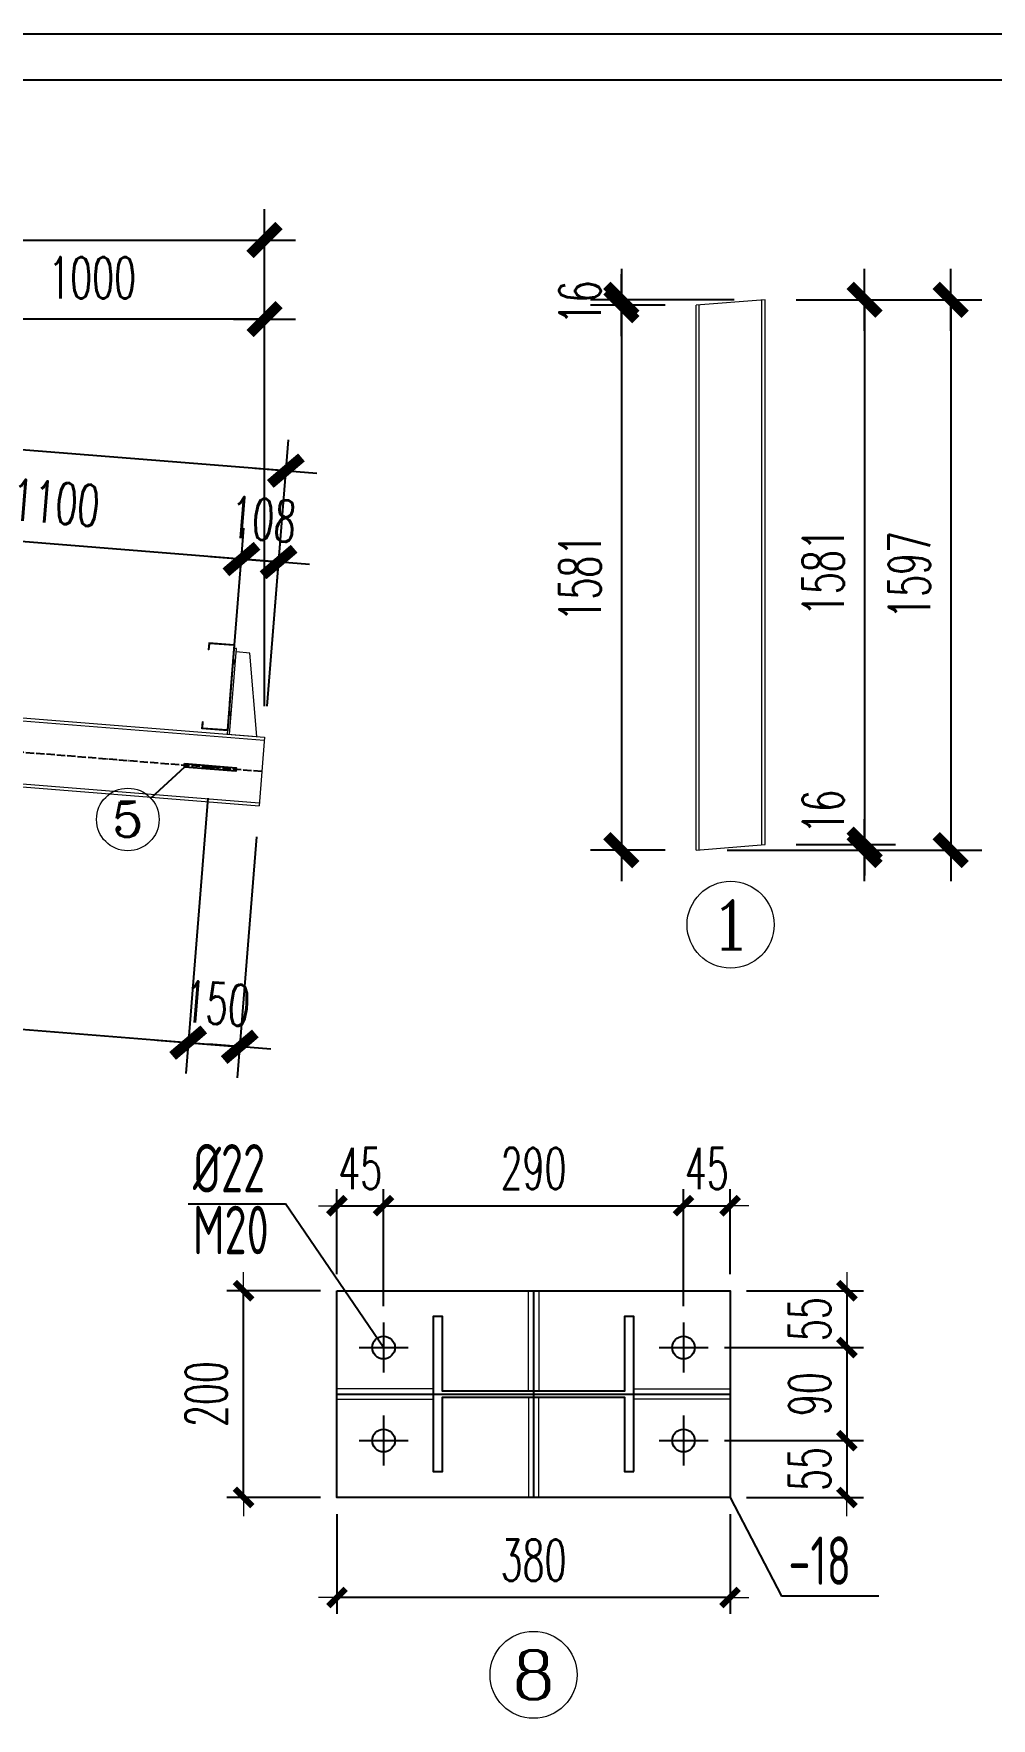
# Model space of a CAD drawing. Header units: inches. Extents: x 129725932 to 129894734, y 55771230 to 55809283.
# Drawn here: x 129869873 to 129872650, y 55804393 to 55809283 of the extents above; entities that cross this region are included whole.
import ezdxf
from ezdxf.enums import TextEntityAlignment as Align

# ---------------------------------------------------------------- set-up
doc = ezdxf.new("R2010")
doc.units = ezdxf.units.IN
doc.header["$MEASUREMENT"] = 0
doc.linetypes.add('ACAD_ISO04W100', pattern=[30, 24, -3, 0, -3])
for name, color, linetype, lineweight in [('Bolt', 252, 'Continuous', 9), ('墙体', 4, 'Continuous', 5), ('标注', 8, 'Continuous', 9), ('灰线', 253, 'Continuous', 5), ('钢架', 7, 'Continuous', 25), ('黄线', 2, 'Continuous', 13)]:
    doc.layers.add(name, color=color, linetype=linetype, lineweight=lineweight)
for name, color, linetype in [('DIM', 3, 'Continuous'), ('TEXT', 7, 'Continuous'), ('TK', 140, 'Continuous'), ('尺寸标注', 8, 'Continuous'), ('轴线', 1, 'ACAD_ISO04W100'), ('钢柱', 6, 'Continuous'), ('钢梁', 3, 'Continuous')]:
    doc.layers.add(name, color=color, linetype=linetype)
doc.styles.add('ARIAL', font='swisscl.ttf', dxfattribs={"width": 0.7})
doc.styles.add('COMPLEX', font='COMPLEX')
doc.styles.add('DIM_FONT', font='romans.shx', dxfattribs={"width": 0.618, "bigfont": '1hztxt.shx'})
doc.styles.add('HZXY', font='romand.shx', dxfattribs={"bigfont": 'hzxy.shx'})
doc.styles.add('TSSD_Rein', font='tssdeng.shx', dxfattribs={"width": 0.7, "bigfont": 'atssdchn.shx'})
doc.dimstyles.new('WGH(1)', dxfattribs={"dimscale": 1.2, "dimtxt": 100, "dimasz": 0.5, "dimexe": 75, "dimexo": 75, "dimgap": 50, "dimtad": 1, "dimdec": 0, "dimzin": 0, "dimdsep": 46, "dimtxsty": 'DIM_FONT', "dimblk1": '_DIMX', "dimblk2": '_DIMX', "dimsah": 1, "dimcen": 0.09, "dimclrd": 3, "dimclre": 3, "dimclrt": 7, "dimadec": 0, "dimazin": 0, "dimtfac": 1, "dimtdec": 0, "dimtix": 1, "dimtmove": 2, "dimatfit": 3, "dimldrblk": '_DIMX', "dimfxl": 0, "dimtolj": 1, "dimtzin": 0, "dimarcsym": 0})
doc.dimstyles.new('WGH(3)', dxfattribs={"dimscale": 1.2, "dimtxt": 100, "dimasz": 0.3, "dimexe": 40, "dimexo": 40, "dimgap": 40, "dimtad": 1, "dimdec": 0, "dimlfac": 0.333333, "dimzin": 0, "dimdsep": 46, "dimtxsty": 'DIM_FONT', "dimblk1": '_DIMX', "dimblk2": '_DIMX', "dimsah": 1, "dimcen": 0.09, "dimclrd": 3, "dimclre": 3, "dimclrt": 7, "dimadec": 0, "dimazin": 0, "dimtfac": 1, "dimtdec": 0, "dimtix": 1, "dimtmove": 2, "dimatfit": 3, "dimldrblk": '_DIMX', "dimfxl": 0, "dimtolj": 1, "dimtzin": 0, "dimarcsym": 0})

# ---------------------------------------------------------------- blocks, each defined once
blk = doc.blocks.new('TK')
at = {"layer": 'TK', "lineweight": -3}
for p, q in [((6334425.8, 2870306.6), (6350948.5, 2870306.6)), ((6334425.8, 2870306.6), (6350948.5, 2870306.6)), ((6334425.8, 2870306.6), (6350948.5, 2870306.6)), ((6334425.8, 2870306.6), (6350948.5, 2870306.6)), ((6334917, 2870110.2), (6350752, 2870110.2)), ((6334917, 2870110.2), (6350752, 2870110.2))]:
    blk.add_line(p, q, dxfattribs=at)
for tag, height, style, width, p in [('PROJECT-NAME', 98.2, 'HZXY', 0.8, (6344531.8, 2859366.2)), ('ITEM-NAME', 98.2, 'HZXY', 0.8, (6346423, 2859369.9)), ('DISCIPLINE', 58.9, 'HZXY', 1, (6349472.7, 2859435.4)), ('STATUS', 58.9, 'HZXY', 0.8, (6350406.5, 2859350.8)), ('版本号', 58.9, 'HZXY', 1, (6342281.9, 2859251.5)), ('REWORK-DATE', 58.9, 'ARIAL', 1, (6342814.4, 2859259)), ('DRAWING-TITLE', 98.2, 'HZXY', 0.8, (6347969.5, 2859229.5)), ('SCALE', 58.9, 'ARIAL', 1, (6349470.2, 2859271.1)), ('REWORK-DATE', 58.9, 'ARIAL', 1, (6342814.4, 2859087.1)), ('DRAWING-TITLE', 98.2, 'HZXY', 0.8, (6347970.5, 2859098.8)), ('DATE', 58.9, 'ARIAL', 1, (6349468, 2859092.1)), ('版本号', 58.9, 'HZXY', 1, (6342281.9, 2859078.2)), ('PROJECT-NUMBER', 58.9, 'ARIAL', 0.9, (6350395.7, 2859013.3)), ('DRAWING-TITLE', 98.2, 'HZXY', 0.8, (6347972.1, 2858962.5)), ('版本号', 58.9, 'HZXY', 1, (6342281.9, 2858912.2)), ('REWORK-DATE', 58.9, 'ARIAL', 1, (6342814.4, 2858915.2)), ('DRAWING-NUMBER', 58.9, 'ARIAL', 1, (6349470.8, 2858922))]:
    blk.add_attdef(tag, text='', height=height, dxfattribs=dict(at, style=style, width=width)).set_placement(p, align=Align.MIDDLE)
blk = doc.blocks.new('CC250')
at = {"layer": '黄线'}
for p, q in [((128542907.6, 56084303.2), (128542982.2, 56084310.7)), ((128542910, 56084301.3), (128542980.2, 56084308.3)), ((128542980.2, 56084308.3), (128542982, 56084290.6)), ((128542982.2, 56084310.7), (128542984.2, 56084290.8)), ((128542847.9, 56084036), (128542863.8, 56084278.8)), ((128542863.8, 56084278.8), (128542903.6, 56084282.7)), ((128542902.6, 56084292.7), (128542908.6, 56084293.3)), ((128542927.5, 56084043.9), (128542902.6, 56084292.7)), ((128542907.6, 56084303.2), (128542932.4, 56084054.5)), ((128542933.4, 56084044.5), (128542908.6, 56084293.3)), ((128542910, 56084301.3), (128542934.4, 56084056.9)), ((128542982, 56084290.6), (128542984.2, 56084290.8)), ((128542906.6, 56084252.9), (128542914.7, 56084253.7)), ((128542921.5, 56084103.6), (128542929.6, 56084104.4)), ((128542934.4, 56084056.9), (128543004.7, 56084063.9)), ((128543002.9, 56084081.6), (128543005.1, 56084081.8)), ((128543004.7, 56084063.9), (128543002.9, 56084081.6)), ((128543007.1, 56084061.9), (128543005.1, 56084081.8)), ((128542933.4, 56084044.5), (128542847.9, 56084036)), ((128542932.4, 56084054.5), (128543007.1, 56084061.9))]:
    blk.add_line(p, q, dxfattribs=at)
at = {"layer": '黄线', "const_width": 14}
for points in [[(128542906.6, 56084252.9), (128542914.7, 56084253.7)], [(128542921.5, 56084103.6), (128542929.6, 56084104.4)]]:
    blk.add_lwpolyline(points, dxfattribs=at)
blk = doc.blocks.new('轴线标号')
at = {"lineweight": 13}
blk.add_circle((0, 0), 0.5, dxfattribs=at)
at = {"layer": '钢架', "lineweight": 13, "style": 'COMPLEX', "width": 1.041667}
blk.add_attdef('A', text='', height=0.56, dxfattribs=at).set_placement((-0.25, -0.28), (0.25, -0.28), align=Align.FIT)
blk = doc.blocks.new('_DIMX')
blk.add_line((-150, 0), (150, 0))
at = {"const_width": 50}
blk.add_lwpolyline([(-70, -70), (70, 70)], dxfattribs=at)
blk = doc.blocks.new('*D107')
at = {"layer": 'Defpoints', "color": 0}
for p in [(129870475.7, 55807758.2), (129870435, 55807249.8), (129870542.6, 55807241.1)]:
    blk.add_point(p, dxfattribs=at)
at = {"layer": 'DIM', "color": 3, "lineweight": -2}
for p, q in [((129870442.2, 55807339.5), (129870482.8, 55807847.9)), ((129870549.8, 55807330.9), (129870590.5, 55807839.3)), ((129870475.1, 55807758.3), (129870474.5, 55807758.3)), ((129870583.3, 55807749.6), (129870475.7, 55807758.2)), ((129870583.9, 55807749.6), (129870584.5, 55807749.5))]:
    blk.add_line(p, q, dxfattribs=at)
at = {"layer": 'DIM', "color": 3, "lineweight": -2, "xscale": 0.5999999999999995, "yscale": 0.5999999999999995, "zscale": 0.5999999999999995}
for p, rotation in [((129870475.7, 55807758.2), 355.4258081297963), ((129870583.3, 55807749.6), 175.4258081297963)]:
    blk.add_blockref('_DIMX', p, dxfattribs=dict(at, rotation=rotation))
at = {"layer": 'DIM', "color": 7, "insert": (129870539, 55807873.5), "char_height": 120, "attachment_point": 5, "rotation": 355.4258, "style": 'DIM_FONT'}
blk.add_mtext('\\A1;108', dxfattribs=at)
blk = doc.blocks.new('*D108')
at = {"layer": 'Defpoints', "color": 0}
for p in [(129869379.2, 55807846), (129869338.5, 55807337.5), (129870435, 55807249.8)]:
    blk.add_point(p, dxfattribs=at)
at = {"layer": 'DIM', "color": 3, "lineweight": -2}
for p, q in [((129869345.7, 55807427.2), (129869386.3, 55807935.7)), ((129870475.1, 55807758.3), (129869379.8, 55807845.9)), ((129870442.2, 55807339.5), (129870482.8, 55807847.9))]:
    blk.add_line(p, q, dxfattribs=at)
at = {"layer": 'DIM', "color": 3, "lineweight": -2, "xscale": 0.5999999999999995, "yscale": 0.5999999999999995, "zscale": 0.5999999999999995}
for p, rotation in [((129869379.2, 55807846), 175.4258081520875), ((129870475.7, 55807758.2), 355.4258081520875)]:
    blk.add_blockref('_DIMX', p, dxfattribs=dict(at, rotation=rotation))
at = {"layer": 'DIM', "color": 7, "insert": (129869937, 55807921.7), "char_height": 120, "attachment_point": 5, "rotation": 355.4258, "style": 'DIM_FONT'}
blk.add_mtext('\\A1;1100', dxfattribs=at)
blk = doc.blocks.new('*D111')
at = {"layer": 'Defpoints', "color": 0}
for p in [(129870604.5, 55808014.7), (129868042.6, 55807441.1), (129870542.6, 55807241.1)]:
    blk.add_point(p, dxfattribs=at)
at = {"layer": 'DIM', "color": 3, "lineweight": -2}
for p, q in [((129868049.8, 55807530.9), (129868111.7, 55808304.4)), ((129868105.1, 55808214.7), (129870603.9, 55808014.8)), ((129870549.8, 55807330.9), (129870611.7, 55808104.4))]:
    blk.add_line(p, q, dxfattribs=at)
at = {"layer": 'DIM', "color": 3, "lineweight": -2, "xscale": 0.5999999999999995, "yscale": 0.5999999999999995, "zscale": 0.5999999999999995}
for p, rotation in [((129868104.5, 55808214.7), 175.4260787482297), ((129870604.5, 55808014.7), 355.4260787482296)]:
    blk.add_blockref('_DIMX', p, dxfattribs=dict(at, rotation=rotation))
at = {"layer": 'DIM', "color": 7, "insert": (129869364.1, 55808234.3), "char_height": 120, "attachment_point": 5, "rotation": 355.4261, "style": 'DIM_FONT'}
blk.add_mtext('\\A1;2508', dxfattribs=at)
blk = doc.blocks.new('*D112')
at = {"layer": 'Defpoints', "color": 0}
for p in [(129869542.6, 55808454.6), (129869542.6, 55807312.1), (129870542.6, 55807241.1)]:
    blk.add_point(p, dxfattribs=at)
at = {"layer": 'DIM', "color": 3, "lineweight": -2}
for p, q in [((129869542.6, 55807402.1), (129869542.6, 55808544.6)), ((129870542.6, 55807331.1), (129870542.6, 55808544.6)), ((129870542, 55808454.6), (129869543.2, 55808454.6))]:
    blk.add_line(p, q, dxfattribs=at)
at = {"layer": 'DIM', "color": 3, "lineweight": -2, "xscale": 0.5999999999999995, "yscale": 0.5999999999999995, "zscale": 0.5999999999999995}
for p, rotation in [((129869542.6, 55808454.6), 180.0000000100052), ((129870542.6, 55808454.6), 1.000519667115896e-08)]:
    blk.add_blockref('_DIMX', p, dxfattribs=dict(at, rotation=rotation))
at = {"layer": 'DIM', "color": 7, "insert": (129870042.6, 55808574.6), "char_height": 120, "attachment_point": 5, "rotation": 0, "style": 'DIM_FONT'}
blk.add_mtext('\\A1;1000', dxfattribs=at)
blk = doc.blocks.new('*D115')
at = {"layer": 'Defpoints', "color": 0}
for p in [(129870542.6, 55808684.2), (129868042.6, 55807441.1), (129870542.6, 55807241.1)]:
    blk.add_point(p, dxfattribs=at)
at = {"layer": 'DIM', "color": 3, "lineweight": -2}
for p, q in [((129868042.6, 55807531.1), (129868042.6, 55808774.2)), ((129870542.6, 55807331.1), (129870542.6, 55808774.2)), ((129868043.2, 55808684.2), (129870542, 55808684.2))]:
    blk.add_line(p, q, dxfattribs=at)
at = {"layer": 'DIM', "color": 3, "lineweight": -2, "xscale": 0.5999999999999995, "yscale": 0.5999999999999995, "zscale": 0.5999999999999995}
for p, rotation in [((129868042.6, 55808684.2), 180.0000000100052), ((129870542.6, 55808684.2), 1.000515991701087e-08)]:
    blk.add_blockref('_DIMX', p, dxfattribs=dict(at, rotation=rotation))
at = {"layer": 'DIM', "color": 7, "insert": (129869292.6, 55808804.2), "char_height": 120, "attachment_point": 5, "rotation": 0, "style": 'DIM_FONT'}
blk.add_mtext('\\A1;2500', dxfattribs=at)
blk = doc.blocks.new('*D119')
at = {"layer": 'Defpoints', "color": 0}
for p in [(129871577.5, 55808494.8), (129871794.3, 55808494.8), (129871994.3, 55808510.8)]:
    blk.add_point(p, dxfattribs=at)
at = {"layer": 'DIM', "color": 3, "lineweight": -2}
for p, q in [((129871904.3, 55808510.8), (129871487.5, 55808510.8)), ((129871704.3, 55808494.8), (129871487.5, 55808494.8)), ((129871577.5, 55808511.4), (129871577.5, 55808512)), ((129871577.5, 55808510.8), (129871577.5, 55808494.8)), ((129871577.5, 55808494.2), (129871577.5, 55808493.6))]:
    blk.add_line(p, q, dxfattribs=at)
at = {"layer": 'DIM', "color": 3, "lineweight": -2, "xscale": 0.5999999999999995, "yscale": 0.5999999999999995, "zscale": 0.5999999999999995}
for p, rotation in [((129871577.5, 55808510.8), 270), ((129871577.5, 55808494.8), 90)]:
    blk.add_blockref('_DIMX', p, dxfattribs=dict(at, rotation=rotation))
at = {"layer": 'DIM', "color": 7, "insert": (129871457.5, 55808502.8), "char_height": 120, "attachment_point": 5, "rotation": 90, "style": 'DIM_FONT'}
blk.add_mtext('\\A1;16', dxfattribs=at)
blk = doc.blocks.new('*D120')
at = {"layer": 'Defpoints', "color": 0}
for p in [(129871794.3, 55808494.8), (129871577.5, 55806913.5), (129871794.3, 55806913.5)]:
    blk.add_point(p, dxfattribs=at)
at = {"layer": 'DIM', "color": 3, "lineweight": -2}
for p, q in [((129871704.3, 55808494.8), (129871487.5, 55808494.8)), ((129871577.5, 55808494.2), (129871577.5, 55806914.1)), ((129871704.3, 55806913.5), (129871487.5, 55806913.5))]:
    blk.add_line(p, q, dxfattribs=at)
at = {"layer": 'DIM', "color": 3, "lineweight": -2, "xscale": 0.5999999999999995, "yscale": 0.5999999999999995, "zscale": 0.5999999999999995}
for p, rotation in [((129871577.5, 55808494.8), 90), ((129871577.5, 55806913.5), 270)]:
    blk.add_blockref('_DIMX', p, dxfattribs=dict(at, rotation=rotation))
at = {"layer": 'DIM', "color": 7, "insert": (129871457.5, 55807704.1), "char_height": 120, "attachment_point": 5, "rotation": 90, "style": 'DIM_FONT'}
blk.add_mtext('\\A1;1581', dxfattribs=at)
blk = doc.blocks.new('*D121')
at = {"layer": 'Defpoints', "color": 0}
for p in [(129871994.3, 55808510.8), (129871994.3, 55806929.5), (129872282.9, 55806929.5)]:
    blk.add_point(p, dxfattribs=at)
at = {"layer": '尺寸标注', "color": 3, "lineweight": -2}
for p, q in [((129872084.3, 55808510.8), (129872372.9, 55808510.8)), ((129872282.9, 55808510.2), (129872282.9, 55806930.1)), ((129872084.3, 55806929.5), (129872372.9, 55806929.5))]:
    blk.add_line(p, q, dxfattribs=at)
at = {"layer": '尺寸标注', "color": 3, "lineweight": -2, "xscale": 0.5999999999999995, "yscale": 0.5999999999999995, "zscale": 0.5999999999999995}
for p, rotation in [((129872282.9, 55808510.8), 90), ((129872282.9, 55806929.5), 270)]:
    blk.add_blockref('_DIMX', p, dxfattribs=dict(at, rotation=rotation))
at = {"layer": '尺寸标注', "color": 7, "insert": (129872162.9, 55807720.1), "char_height": 120, "attachment_point": 5, "rotation": 90, "style": 'DIM_FONT'}
blk.add_mtext('\\A1;1581', dxfattribs=at)
blk = doc.blocks.new('*D122')
at = {"layer": 'Defpoints', "color": 0}
for p in [(129871994.3, 55806929.5), (129871794.3, 55806913.5), (129872282.9, 55806913.5)]:
    blk.add_point(p, dxfattribs=at)
at = {"layer": 'DIM', "color": 3, "lineweight": -2}
for p, q in [((129872084.3, 55806929.5), (129872372.9, 55806929.5)), ((129872282.9, 55806930.1), (129872282.9, 55806930.7)), ((129872282.9, 55806929.5), (129872282.9, 55806913.5)), ((129871884.3, 55806913.5), (129872372.9, 55806913.5)), ((129872282.9, 55806912.9), (129872282.9, 55806912.3))]:
    blk.add_line(p, q, dxfattribs=at)
at = {"layer": 'DIM', "color": 3, "lineweight": -2, "xscale": 0.5999999999999995, "yscale": 0.5999999999999995, "zscale": 0.5999999999999995}
for p, rotation in [((129872282.9, 55806929.5), 270), ((129872282.9, 55806913.5), 90)]:
    blk.add_blockref('_DIMX', p, dxfattribs=dict(at, rotation=rotation))
at = {"layer": 'DIM', "color": 7, "insert": (129872162.9, 55807024.7), "char_height": 120, "attachment_point": 5, "rotation": 90, "style": 'DIM_FONT'}
blk.add_mtext('\\A1;16', dxfattribs=at)
blk = doc.blocks.new('*D126')
at = {"layer": 'Defpoints', "color": 0}
for p in [(129871994.3, 55808510.8), (129871794.3, 55806913.5), (129872532.7, 55806913.5)]:
    blk.add_point(p, dxfattribs=at)
at = {"layer": '尺寸标注', "color": 3, "lineweight": -2}
for p, q in [((129872084.3, 55808510.8), (129872622.7, 55808510.8)), ((129872532.7, 55808510.2), (129872532.7, 55806914.1)), ((129871884.3, 55806913.5), (129872622.7, 55806913.5))]:
    blk.add_line(p, q, dxfattribs=at)
at = {"layer": '尺寸标注', "color": 3, "lineweight": -2, "xscale": 0.5999999999999995, "yscale": 0.5999999999999995, "zscale": 0.5999999999999995}
for p, rotation in [((129872532.7, 55808510.8), 90), ((129872532.7, 55806913.5), 270)]:
    blk.add_blockref('_DIMX', p, dxfattribs=dict(at, rotation=rotation))
at = {"layer": '尺寸标注', "color": 7, "insert": (129872412.7, 55807712.1), "char_height": 120, "attachment_point": 5, "rotation": 90, "style": 'DIM_FONT'}
blk.add_mtext('\\A1;1597', dxfattribs=at)
blk = doc.blocks.new('*D144')
at = {"layer": 'Defpoints', "color": 0}
for p in [(129870887.7, 55805881.3), (129870752.7, 55805634.4), (129870887.7, 55805542)]:
    blk.add_point(p, dxfattribs=at)
at = {"layer": '标注', "color": 3, "lineweight": -2}
for p, q in [((129870752.7, 55805682.4), (129870752.7, 55805929.3)), ((129870887.7, 55805590), (129870887.7, 55805929.3)), ((129870752.4, 55805881.3), (129870752, 55805881.3)), ((129870752.7, 55805881.3), (129870887.7, 55805881.3)), ((129870888.1, 55805881.3), (129870888.5, 55805881.3))]:
    blk.add_line(p, q, dxfattribs=at)
at = {"layer": '标注', "color": 3, "lineweight": -2, "xscale": 0.3599999999999997, "yscale": 0.3599999999999997, "zscale": 0.3599999999999997}
blk.add_blockref('_DIMX', (129870752.7, 55805881.3), dxfattribs=at)
at = {"layer": '标注', "color": 3, "lineweight": -2, "xscale": 0.3599999999999997, "yscale": 0.3599999999999997, "zscale": 0.3599999999999997, "rotation": 180}
blk.add_blockref('_DIMX', (129870887.7, 55805881.3), dxfattribs=at)
at = {"layer": '标注', "color": 7, "insert": (129870820.2, 55805989.3), "char_height": 120, "attachment_point": 5, "style": 'DIM_FONT'}
blk.add_mtext('\\A1;45', dxfattribs=at)
blk = doc.blocks.new('*D145')
at = {"layer": 'Defpoints', "color": 0}
for p in [(129871757.7, 55805881.3), (129870887.7, 55805542), (129871757.7, 55805542)]:
    blk.add_point(p, dxfattribs=at)
at = {"layer": '标注', "color": 3, "lineweight": -2}
for p, q in [((129870887.7, 55805590), (129870887.7, 55805929.3)), ((129871757.7, 55805590), (129871757.7, 55805929.3)), ((129870888.1, 55805881.3), (129871757.4, 55805881.3))]:
    blk.add_line(p, q, dxfattribs=at)
at = {"layer": '标注', "color": 3, "lineweight": -2, "xscale": 0.3599999999999997, "yscale": 0.3599999999999997, "zscale": 0.3599999999999997, "rotation": 180}
blk.add_blockref('_DIMX', (129870887.7, 55805881.3), dxfattribs=at)
at = {"layer": '标注', "color": 3, "lineweight": -2, "xscale": 0.3599999999999997, "yscale": 0.3599999999999997, "zscale": 0.3599999999999997}
blk.add_blockref('_DIMX', (129871757.7, 55805881.3), dxfattribs=at)
at = {"layer": '标注', "color": 7, "insert": (129871322.7, 55805989.3), "char_height": 120, "attachment_point": 5, "style": 'DIM_FONT'}
blk.add_mtext('\\A1;290', dxfattribs=at)
blk = doc.blocks.new('*D146')
at = {"layer": 'Defpoints', "color": 0}
for p in [(129871892.7, 55805881.3), (129871892.7, 55805634.4), (129871757.7, 55805542)]:
    blk.add_point(p, dxfattribs=at)
at = {"layer": '标注', "color": 3, "lineweight": -2}
for p, q in [((129871757.7, 55805590), (129871757.7, 55805929.3)), ((129871892.7, 55805682.4), (129871892.7, 55805929.3)), ((129871757.4, 55805881.3), (129871757, 55805881.3)), ((129871757.7, 55805881.3), (129871892.7, 55805881.3)), ((129871893.1, 55805881.3), (129871893.5, 55805881.3))]:
    blk.add_line(p, q, dxfattribs=at)
at = {"layer": '标注', "color": 3, "lineweight": -2, "xscale": 0.3599999999999997, "yscale": 0.3599999999999997, "zscale": 0.3599999999999997}
blk.add_blockref('_DIMX', (129871757.7, 55805881.3), dxfattribs=at)
at = {"layer": '标注', "color": 3, "lineweight": -2, "xscale": 0.3599999999999997, "yscale": 0.3599999999999997, "zscale": 0.3599999999999997, "rotation": 180}
blk.add_blockref('_DIMX', (129871892.7, 55805881.3), dxfattribs=at)
at = {"layer": '标注', "color": 7, "insert": (129871825.2, 55805989.3), "char_height": 120, "attachment_point": 5, "style": 'DIM_FONT'}
blk.add_mtext('\\A1;45', dxfattribs=at)
blk = doc.blocks.new('*D147')
at = {"layer": 'Defpoints', "color": 0}
for p in [(129871892.7, 55805634.4), (129871828.8, 55805469.4), (129872231.6, 55805469.4)]:
    blk.add_point(p, dxfattribs=at)
at = {"layer": '标注', "color": 3, "lineweight": -2}
for p, q in [((129871940.7, 55805634.4), (129872279.6, 55805634.4)), ((129872231.6, 55805634.8), (129872231.6, 55805635.1)), ((129872231.6, 55805634.4), (129872231.6, 55805469.4)), ((129871876.8, 55805469.4), (129872279.6, 55805469.4)), ((129872231.6, 55805469), (129872231.6, 55805468.7))]:
    blk.add_line(p, q, dxfattribs=at)
at = {"layer": '标注', "color": 3, "lineweight": -2, "xscale": 0.3599999999999997, "yscale": 0.3599999999999997, "zscale": 0.3599999999999997}
for p, rotation in [((129872231.6, 55805634.4), 270), ((129872231.6, 55805469.4), 90)]:
    blk.add_blockref('_DIMX', p, dxfattribs=dict(at, rotation=rotation))
at = {"layer": '标注', "color": 7, "insert": (129872123.6, 55805551.9), "char_height": 120, "attachment_point": 5, "rotation": 90, "style": 'DIM_FONT'}
blk.add_mtext('\\A1;55', dxfattribs=at)
blk = doc.blocks.new('*D148')
at = {"layer": 'Defpoints', "color": 0}
for p in [(129871828.8, 55805469.4), (129871828.8, 55805199.4), (129872231.6, 55805199.4)]:
    blk.add_point(p, dxfattribs=at)
at = {"layer": '标注', "color": 3, "lineweight": -2}
for p, q in [((129871876.8, 55805469.4), (129872279.6, 55805469.4)), ((129872231.6, 55805469), (129872231.6, 55805199.8)), ((129871876.8, 55805199.4), (129872279.6, 55805199.4))]:
    blk.add_line(p, q, dxfattribs=at)
at = {"layer": '标注', "color": 3, "lineweight": -2, "xscale": 0.3599999999999997, "yscale": 0.3599999999999997, "zscale": 0.3599999999999997}
for p, rotation in [((129872231.6, 55805469.4), 90), ((129872231.6, 55805199.4), 270)]:
    blk.add_blockref('_DIMX', p, dxfattribs=dict(at, rotation=rotation))
at = {"layer": '标注', "color": 7, "insert": (129872123.6, 55805334.4), "char_height": 120, "attachment_point": 5, "rotation": 90, "style": 'DIM_FONT'}
blk.add_mtext('\\A1;90', dxfattribs=at)
blk = doc.blocks.new('*D149')
at = {"layer": 'Defpoints', "color": 0}
for p in [(129871828.8, 55805199.4), (129871892.7, 55805034.4), (129872231.6, 55805034.4)]:
    blk.add_point(p, dxfattribs=at)
at = {"layer": '标注', "color": 3, "lineweight": -2}
for p, q in [((129871876.8, 55805199.4), (129872279.6, 55805199.4)), ((129872231.6, 55805199.8), (129872231.6, 55805200.1)), ((129872231.6, 55805199.4), (129872231.6, 55805034.4)), ((129871940.7, 55805034.4), (129872279.6, 55805034.4)), ((129872231.6, 55805034), (129872231.6, 55805033.7))]:
    blk.add_line(p, q, dxfattribs=at)
at = {"layer": '标注', "color": 3, "lineweight": -2, "xscale": 0.3599999999999997, "yscale": 0.3599999999999997, "zscale": 0.3599999999999997}
for p, rotation in [((129872231.6, 55805199.4), 270), ((129872231.6, 55805034.4), 90)]:
    blk.add_blockref('_DIMX', p, dxfattribs=dict(at, rotation=rotation))
at = {"layer": '标注', "color": 7, "insert": (129872123.6, 55805116.9), "char_height": 120, "attachment_point": 5, "rotation": 90, "style": 'DIM_FONT'}
blk.add_mtext('\\A1;55', dxfattribs=at)
blk = doc.blocks.new('*D150')
at = {"layer": 'Defpoints', "color": 0}
for p in [(129870481.7, 55805634.4), (129870752.7, 55805634.4), (129870752.7, 55805034.4)]:
    blk.add_point(p, dxfattribs=at)
at = {"layer": '标注', "color": 3, "lineweight": -2}
for p, q in [((129870704.7, 55805634.4), (129870433.7, 55805634.4)), ((129870481.7, 55805034.8), (129870481.7, 55805634)), ((129870704.7, 55805034.4), (129870433.7, 55805034.4))]:
    blk.add_line(p, q, dxfattribs=at)
at = {"layer": '标注', "color": 3, "lineweight": -2, "xscale": 0.3599999999999997, "yscale": 0.3599999999999997, "zscale": 0.3599999999999997}
for p, rotation in [((129870481.7, 55805634.4), 90), ((129870481.7, 55805034.4), 270)]:
    blk.add_blockref('_DIMX', p, dxfattribs=dict(at, rotation=rotation))
at = {"layer": '标注', "color": 7, "insert": (129870373.7, 55805334.4), "char_height": 120, "attachment_point": 5, "rotation": 90, "style": 'DIM_FONT'}
blk.add_mtext('\\A1;200', dxfattribs=at)
blk = doc.blocks.new('*D151')
at = {"layer": 'Defpoints', "color": 0}
for p in [(129870752.7, 55805034.4), (129871892.7, 55805034.4), (129870752.7, 55804744.2)]:
    blk.add_point(p, dxfattribs=at)
at = {"layer": '标注', "color": 3, "lineweight": -2}
for p, q in [((129870752.7, 55804986.4), (129870752.7, 55804696.2)), ((129871892.7, 55804986.4), (129871892.7, 55804696.2)), ((129871892.4, 55804744.2), (129870753.1, 55804744.2))]:
    blk.add_line(p, q, dxfattribs=at)
at = {"layer": '标注', "color": 3, "lineweight": -2, "xscale": 0.3599999999999997, "yscale": 0.3599999999999997, "zscale": 0.3599999999999997, "rotation": 180}
blk.add_blockref('_DIMX', (129870752.7, 55804744.2), dxfattribs=at)
at = {"layer": '标注', "color": 3, "lineweight": -2, "xscale": 0.3599999999999997, "yscale": 0.3599999999999997, "zscale": 0.3599999999999997}
blk.add_blockref('_DIMX', (129871892.7, 55804744.2), dxfattribs=at)
at = {"layer": '标注', "color": 7, "insert": (129871322.7, 55804852.2), "char_height": 120, "attachment_point": 5, "style": 'DIM_FONT'}
blk.add_mtext('\\A1;380', dxfattribs=at)
blk = doc.blocks.new('*D156')
at = {"layer": 'Defpoints', "color": 0}
for p in [(129868192.1, 55807328.9), (129870385.1, 55807153.4), (129870321.2, 55806354.5)]:
    blk.add_point(p, dxfattribs=at)
at = {"layer": 'DIM', "color": 3, "lineweight": -2}
for p, q in [((129868185, 55807239.1), (129868121, 55806440.2)), ((129870377.9, 55807063.7), (129870314, 55806264.8)), ((129868128.8, 55806529.9), (129870320.6, 55806354.6))]:
    blk.add_line(p, q, dxfattribs=at)
at = {"layer": 'DIM', "color": 3, "lineweight": -2, "xscale": 0.5999999999999995, "yscale": 0.5999999999999995, "zscale": 0.5999999999999995}
for p, rotation in [((129868128.2, 55806530), 175.4260788099284), ((129870321.2, 55806354.5), 355.4260788099285)]:
    blk.add_blockref('_DIMX', p, dxfattribs=dict(at, rotation=rotation))
at = {"layer": 'DIM', "color": 7, "insert": (129869234.3, 55806561.9), "char_height": 120, "attachment_point": 5, "rotation": 355.4261, "style": 'DIM_FONT'}
blk.add_mtext('\\A1;2200', dxfattribs=at)
blk = doc.blocks.new('*D157')
at = {"layer": 'Defpoints', "color": 0}
for p in [(129870385.1, 55807153.4), (129870526.7, 55807041.8), (129870470.7, 55806342.6)]:
    blk.add_point(p, dxfattribs=at)
at = {"layer": 'DIM', "color": 3, "lineweight": -2}
for p, q in [((129870377.9, 55807063.7), (129870314, 55806264.8)), ((129870519.5, 55806952.1), (129870463.6, 55806252.8)), ((129870320.6, 55806354.6), (129870320, 55806354.6)), ((129870321.2, 55806354.5), (129870470.7, 55806342.6)), ((129870471.3, 55806342.5), (129870471.9, 55806342.5))]:
    blk.add_line(p, q, dxfattribs=at)
at = {"layer": 'DIM', "color": 3, "lineweight": -2, "xscale": 0.5999999999999995, "yscale": 0.5999999999999995, "zscale": 0.5999999999999995}
for p, rotation in [((129870321.2, 55806354.5), 355.4260788099285), ((129870470.7, 55806342.6), 175.4260788099284)]:
    blk.add_blockref('_DIMX', p, dxfattribs=dict(at, rotation=rotation))
at = {"layer": 'DIM', "color": 7, "insert": (129870405.5, 55806468.2), "char_height": 120, "attachment_point": 5, "rotation": 355.4261, "style": 'DIM_FONT'}
blk.add_mtext('\\A1;150', dxfattribs=at)

msp = doc.modelspace()

# ---------------------------------------------------------------- linework, layer by layer
for p, q in [((129870310, 55807154.4), (129870212.4, 55807064.3)), ((129870887.7, 55805542), (129870887.7, 55805396.9)), ((129871757.7, 55805542), (129871757.7, 55805396.9)), ((129870816.7, 55805469.4), (129870958.8, 55805469.4)), ((129871686.7, 55805469.4), (129871828.8, 55805469.4)), ((129870887.7, 55805272), (129870887.7, 55805126.9)), ((129871757.7, 55805272), (129871757.7, 55805126.9)), ((129870816.7, 55805199.4), (129870958.8, 55805199.4)), ((129871686.7, 55805199.4), (129871828.8, 55805199.4))]:
    msp.add_line(p, q)
for centre in [(129870887.7, 55805469.4), (129871757.7, 55805469.4), (129870887.7, 55805199.4), (129871757.7, 55805199.4)]:
    msp.add_circle(centre, 33)
at = {"layer": 'Bolt', "const_width": 22}
msp.add_lwpolyline([(129870385.5, 55807158.4), (129870384.7, 55807148.4)], dxfattribs=at)
at = {"layer": '墙体'}
for p, q in [((129871994.3, 55808510.8), (129871794.3, 55808494.8)), ((129871794.3, 55806913.5), (129871794.3, 55808494.8)), ((129871803.3, 55806914.2), (129871803.3, 55808495.5)), ((129871985.3, 55806928.7), (129871985.3, 55808510)), ((129871994.3, 55806929.5), (129871994.3, 55808510.8)), ((129868042.6, 55807441.1), (129870542.6, 55807241.1)), ((129868042.6, 55807432.1), (129870541.9, 55807232.2)), ((129868042.6, 55807249.5), (129870527.4, 55807050.8)), ((129868042.6, 55807240.5), (129870526.7, 55807041.8)), ((129870542.6, 55807241.1), (129870526.7, 55807041.8)), ((129871794.3, 55806913.5), (129871994.3, 55806929.5))]:
    msp.add_line(p, q, dxfattribs=at)
at = {"layer": '尺寸标注'}
for p, q in [((129870320.9, 55805886.5), (129870603.2, 55805886.5)), ((129870887.7, 55805469.4), (129870603.2, 55805886.5)), ((129871892.7, 55805034.4), (129872042.2, 55804747.5)), ((129872324.5, 55804747.5), (129872042.2, 55804747.5))]:
    msp.add_line(p, q, dxfattribs=at)
at = {"layer": '灰线'}
for points in [[(129871307.7, 55805634.4), (129871337.7, 55805634.4), (129871337.7, 55805343.4), (129871307.7, 55805343.4)], [(129870752.7, 55805349.4), (129870752.7, 55805319.4), (129871031.7, 55805319.4), (129871031.7, 55805349.4)], [(129871307.7, 55805034.4), (129871337.7, 55805034.4), (129871337.7, 55805325.4), (129871307.7, 55805325.4)], [(129871892.7, 55805349.4), (129871892.7, 55805319.4), (129871613.7, 55805319.4), (129871613.7, 55805349.4)]]:
    msp.add_lwpolyline(points, close=True, dxfattribs=at)
at = {"layer": '轴线'}
msp.add_line((129870534.6, 55807141.5), (129868042.6, 55807340.8), dxfattribs=at)
at = {"layer": '轴线', "ltscale": 50}
for p, q in [((129871322.7, 55805634.4), (129871322.7, 55805034.4)), ((129870752.7, 55805334.4), (129871892.7, 55805334.4))]:
    msp.add_line(p, q, dxfattribs=at)
at = {"layer": '钢柱'}
msp.add_lwpolyline([(129871613.7, 55805109.4), (129871613.7, 55805559.4), (129871586.7, 55805559.4), (129871586.7, 55805343.4), (129871058.7, 55805343.4), (129871058.7, 55805559.4), (129871031.7, 55805559.4), (129871031.7, 55805109.4), (129871058.7, 55805109.4), (129871058.7, 55805325.4), (129871586.7, 55805325.4), (129871586.7, 55805109.4)], close=True, dxfattribs=at)
at = {"layer": '钢梁'}
for points in [[(129870310.8, 55807164.4), (129870460.3, 55807152.4), (129870459.5, 55807142.5), (129870310, 55807154.4)], [(129870752.7, 55805634.4), (129871892.7, 55805634.4), (129871892.7, 55805034.4), (129870752.7, 55805034.4)]]:
    msp.add_lwpolyline(points, close=True, dxfattribs=at)

# ---------------------------------------------------------------- block references
at = {"xscale": 0.6794125165224273, "yscale": 0.679412513289388, "zscale": 0.6794125179473871}
msp.add_blockref('TK', (125561055.1, 53859160.8), dxfattribs=at)
ref = msp.add_blockref('轴线标号', (129870146.1, 55807002.3), dxfattribs=dict(xscale=181.6396958827972, yscale=181.6396958827972, zscale=181.6396958822698, rotation=179.9999997358892))
ref.add_attrib('A', '5', dxfattribs={"layer": '钢架', "lineweight": 13, "height": 101.7, "rotation": 0, "style": 'COMPLEX', "width": 1.339286}).set_placement((129870100.7, 55806951.5), (129870191.5, 55806951.5), align=Align.FIT)
ref = msp.add_blockref('轴线标号', (129871894.3, 55806696.8), dxfattribs=dict(xscale=252.2773553878069, yscale=252.2773553878069, zscale=252.2773553920414))
ref.add_attrib('A', '1', dxfattribs={"layer": '钢架', "lineweight": 13, "height": 141.3, "style": 'COMPLEX', "width": 2.083333}).set_placement((129871831.3, 55806626.2), (129871957.4, 55806626.2), align=Align.FIT)
ref = msp.add_blockref('轴线标号', (129871322.7, 55804519.6), dxfattribs=dict(xscale=252.2773553878069, yscale=252.2773553878069, zscale=252.2773553920414))
ref.add_attrib('A', '8', dxfattribs={"layer": '钢架', "lineweight": 13, "height": 141.3, "style": 'COMPLEX', "width": 1.339286}).set_placement((129871259.7, 55804448.9), (129871385.8, 55804448.9), align=Align.FIT)
at = {"layer": '黄线', "xscale": -1, "rotation": 1.136671883460316}
msp.add_blockref('CC250', (259500633.4, 2284194.6), dxfattribs=at)

# ---------------------------------------------------------------- texts
at = {"layer": 'TEXT', "style": 'TSSD_Rein', "width": 0.7}
for s, p in [('%%C22', (129870334.9, 55805919.6)), ('M20', (129870334.9, 55805740.5)), ('-18', (129872062.1, 55804780.6))]:
    msp.add_text(s, height=140.62, dxfattribs=at).set_placement(p)

# ---------------------------------------------------------------- dimensions: what is measured, and where the dimension line sits
at = {"layer": 'DIM'}
for base, p1, p2, angle, picture, middle in [((129870542.6, 55808684.2), (129868042.6, 55807441.1), (129870542.6, 55807241.1), 180, '*D115', (129869292.6, 55808804.2)), ((129869542.6, 55808454.6), (129870542.6, 55807241.1), (129869542.6, 55807312.1), 180, '*D112', (129870042.6, 55808574.6)), ((129871577.5, 55808494.8), (129871994.3, 55808510.8), (129871794.3, 55808494.8), 90, '*D119', (129871457.5, 55808502.8)), ((129871577.5, 55806913.5), (129871794.3, 55808494.8), (129871794.3, 55806913.5), 90, '*D120', (129871457.5, 55807704.1)), ((129869379.2, 55807846), (129870435, 55807249.8), (129869338.5, 55807337.5), 355.4258, '*D108', (129869937, 55807921.7)), ((129870321.2, 55806354.5), (129868192.1, 55807328.9), (129870385.1, 55807153.4), 175.4261, '*D156', (129869234.3, 55806561.9)), ((129870470.7, 55806342.6), (129870385.1, 55807153.4), (129870526.7, 55807041.8), 175.4261, '*D157', (129870405.5, 55806468.2))]:
    dim = msp.add_linear_dim(base=base, p1=p1, p2=p2, angle=angle, dimstyle='WGH(1)', override={"dimfxl": 250}, dxfattribs=at)
    dim.commit()
    dim.dimension.update_dxf_attribs({"geometry": picture, "text_midpoint": middle})
for p1, p2, distance, picture, middle in [((129868042.6, 55807441.1), (129870542.6, 55807241.1), 776, '*D111', (129869364.1, 55808234.3)), ((129870542.6, 55807241.1), (129870435, 55807249.8), -510.1, '*D107', (129870539, 55807873.5))]:
    dim = msp.add_aligned_dim(p1=p1, p2=p2, distance=distance, dimstyle='WGH(1)', override={"dimfxl": 250}, dxfattribs=at)
    dim.commit()
    dim.dimension.update_dxf_attribs({"geometry": picture, "text_midpoint": middle})
dim = msp.add_linear_dim(base=(129872282.9, 55806913.5), p1=(129871994.3, 55806929.5), p2=(129871794.3, 55806913.5), angle=90, dimstyle='WGH(1)', override={"dimfxl": 250}, dxfattribs=at)
dim.commit()
dim.dimension.update_dxf_attribs({"geometry": '*D122', "text_midpoint": (129872162.9, 55807024.7), "dimtype": 128})
at = {"layer": '尺寸标注'}
for base, p2, picture, middle in [((129872532.7, 55806913.5), (129871794.3, 55806913.5), '*D126', (129872412.7, 55807712.1)), ((129872282.9, 55806929.5), (129871994.3, 55806929.5), '*D121', (129872162.9, 55807720.1))]:
    dim = msp.add_linear_dim(base=base, p1=(129871994.3, 55808510.8), p2=p2, angle=90, dimstyle='WGH(1)', override={"dimfxl": 250}, dxfattribs=at)
    dim.commit()
    dim.dimension.update_dxf_attribs({"geometry": picture, "text_midpoint": middle})
at = {"layer": '标注'}
for base, p1, p2, picture, middle in [((129870887.7, 55805881.3), (129870752.7, 55805634.4), (129870887.7, 55805542), '*D144', (129870820.2, 55805989.3)), ((129871757.7, 55805881.3), (129870887.7, 55805542), (129871757.7, 55805542), '*D145', (129871322.7, 55805989.3)), ((129871892.7, 55805881.3), (129871757.7, 55805542), (129871892.7, 55805634.4), '*D146', (129871825.2, 55805989.3)), ((129870752.7, 55804744.2), (129871892.7, 55805034.4), (129870752.7, 55805034.4), '*D151', (129871322.7, 55804852.2))]:
    dim = msp.add_linear_dim(base=base, p1=p1, p2=p2, dimstyle='WGH(3)', dxfattribs=at)
    dim.commit()
    dim.dimension.update_dxf_attribs({"geometry": picture, "text_midpoint": middle})
for base, p1, p2, picture, middle in [((129870481.7, 55805634.4), (129870752.7, 55805034.4), (129870752.7, 55805634.4), '*D150', (129870373.7, 55805334.4)), ((129872231.6, 55805469.4), (129871892.7, 55805634.4), (129871828.8, 55805469.4), '*D147', (129872123.6, 55805551.9)), ((129872231.6, 55805199.4), (129871828.8, 55805469.4), (129871828.8, 55805199.4), '*D148', (129872123.6, 55805334.4)), ((129872231.6, 55805034.4), (129871828.8, 55805199.4), (129871892.7, 55805034.4), '*D149', (129872123.6, 55805116.9))]:
    dim = msp.add_linear_dim(base=base, p1=p1, p2=p2, angle=90, dimstyle='WGH(3)', dxfattribs=at)
    dim.commit()
    dim.dimension.update_dxf_attribs({"geometry": picture, "text_midpoint": middle})

doc.saveas('drawing.dxf')
